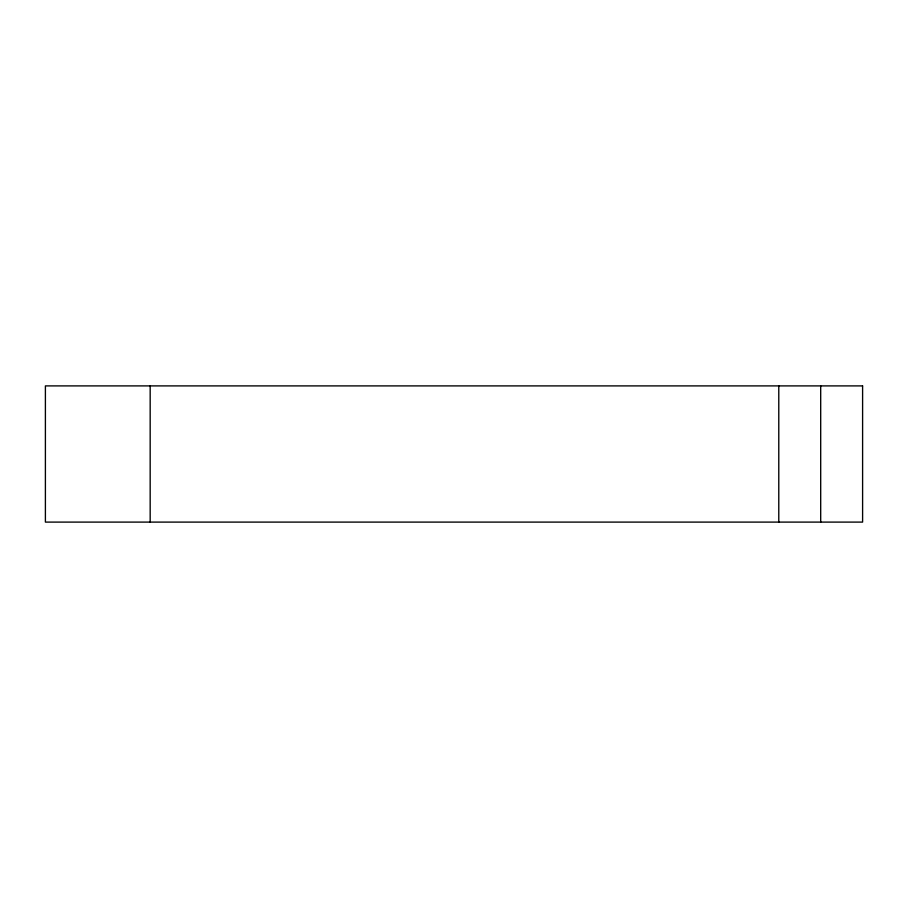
<?xml version="1.0" encoding="UTF-8"?>
<svg xmlns="http://www.w3.org/2000/svg" width="908" height="908" viewBox="0 0 908 908"><rect width="100%" height="100%" fill="white"/><g stroke="black" fill="none" stroke-linecap="round" stroke-linejoin="round"><path stroke-width="1.36" d="M820.696 385.9L820.696 522.1M778.78 385.9L778.78 522.1M150.172 385.9L150.172 522.1M862.6 385.9L45.4 385.9L45.4 522.1L862.6 522.1L862.6 385.9"/></g></svg>
